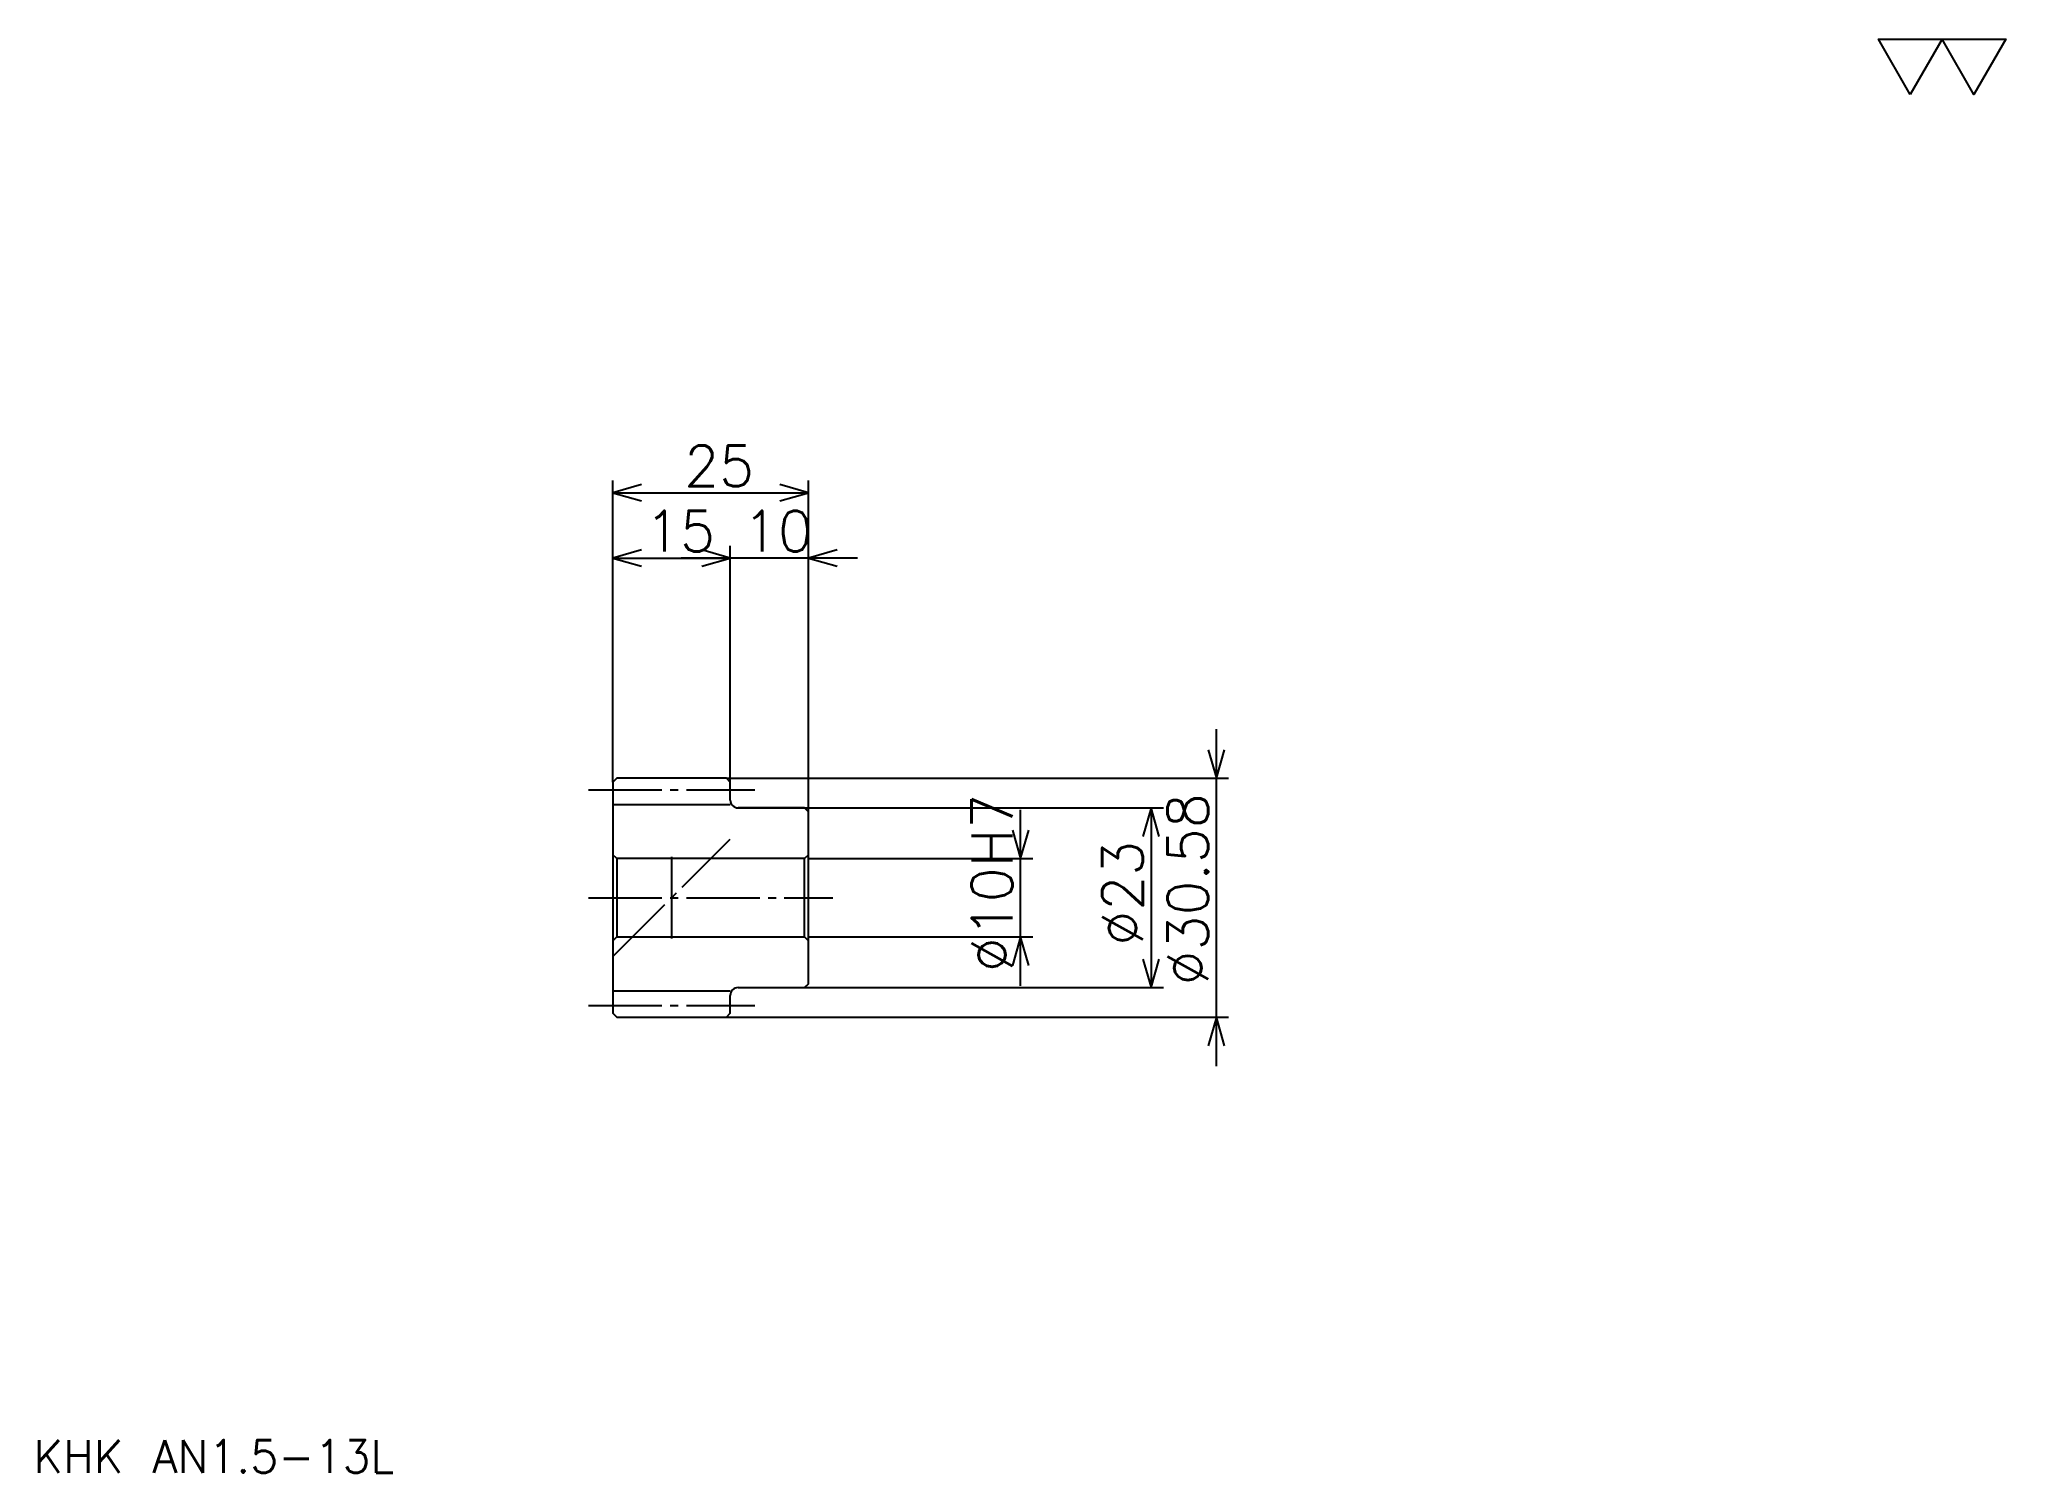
# Model space of a CAD drawing. Extents: x 11 to 263, y 11 to 195.
import ezdxf

# ---------------------------------------------------------------- set-up
doc = ezdxf.new("R2010")
doc.units = 0
doc.linetypes.add('DASHDOT', pattern=[12.521738, 9.391304, -1.043478, 1.043478, -1.043478])
doc.layers.get('0').update_dxf_attribs({"linetype": 'CONTINUOUS'})
doc.layers.add('DASHDOT', color=6, linetype='DASHDOT')
doc.styles.add('KANJI', font='TXT', dxfattribs={"bigfont": 'BIGFONT'})

msp = doc.modelspace()

# ---------------------------------------------------------------- linework, layer by layer
at = {"color": 5}
for p, q in [((84.521736, 100.332054), (84.521736, 138.419006)), ((109.521736, 100.332054), (109.521736, 138.419006)), ((84.521736, 136.85379), (109.521736, 136.85379)), ((84.521736, 128.505966), (99.521736, 128.505966)), ((115.782608, 128.505966), (93.260864, 128.505966)), ((99.521736, 100.332054), (99.521736, 130.071182)), ((161.695648, 63.494022), (161.695648, 106.592926)), ((84.521736, 99.832054), (84.521736, 100.332054)), ((99.021736, 100.332054), (109.521736, 100.332054)), ((99.521736, 99.832054), (99.521736, 100.332054)), ((109.521736, 100.332054), (163.260864, 100.332054)), ((109.521736, 96.043472), (109.521736, 100.332054)), ((100.521736, 96.543472), (109.521736, 96.543472)), ((109.521736, 96.543472), (154.91304, 96.543472)), ((136.652161, 73.7826), (136.652161, 96.304344)), ((153.347824, 96.543472), (153.347824, 73.543472)), ((109.521736, 90.043472), (138.217377, 90.043472)), ((109.521736, 80.043472), (138.217377, 80.043472)), ((100.521736, 73.543472), (109.521736, 73.543472)), ((109.521736, 73.543472), (154.91304, 73.543472)), ((99.021736, 69.75489), (109.521736, 69.75489)), ((109.521736, 69.75489), (163.260864, 69.75489))]:
    msp.add_line(p, q, dxfattribs=at)
at = {"color": 4}
for p, q in [((84.521736, 96.957054), (99.521736, 96.957054)), ((109.021736, 90.043472), (109.521736, 90.543472)), ((85.021736, 90.043472), (85.021736, 80.043472)), ((109.021736, 80.043472), (109.521736, 79.543472)), ((84.521736, 73.12989), (99.521736, 73.12989))]:
    msp.add_line(p, q, dxfattribs=at)
at = {"color": 7}
msp.add_line((92.021736, 90.260864), (92.021736, 79.82608), dxfattribs=at)
msp.add_lwpolyline([(250.434784, 187.82608), (246.365219, 194.87999), (262.643494, 194.87999), (258.573914, 187.82608), (254.504349, 194.87999), (250.434784, 187.82608)], dxfattribs=at)
at = {"color": 5}
for points in [[(88.173912, 137.897278), (84.521736, 136.85379), (88.173912, 135.810303)], [(105.86956, 135.810303), (109.521736, 136.85379), (105.86956, 137.897278)], [(88.173912, 129.549438), (84.521736, 128.505966), (88.173912, 127.462486)], [(95.86956, 127.462486), (99.521736, 128.505966), (95.86956, 129.549438)], [(95.86956, 127.462486), (99.521736, 128.505966), (95.86956, 129.549438)], [(113.173912, 129.549438), (109.521736, 128.505966), (113.173912, 127.462486)], [(160.652161, 103.984222), (161.695648, 100.332054), (162.739136, 103.984222)], [(154.391296, 92.891296), (153.347824, 96.543472), (152.304352, 92.891296)], [(135.608688, 93.695648), (136.652161, 90.043472), (137.695648, 93.695648)], [(137.695648, 76.391296), (136.652161, 80.043472), (135.608688, 76.391296)], [(152.304352, 77.195648), (153.347824, 73.543472), (154.391296, 77.195648)], [(162.739136, 66.102722), (161.695648, 69.75489), (160.652161, 66.102722)]]:
    msp.add_lwpolyline(points, dxfattribs=at)
at = {"color": 4}
for points in [[(99.521736, 97.543472), (99.521736, 99.832054), (99.021736, 100.332054), (85.021736, 100.332054), (84.521736, 99.832054), (84.521736, 79.543472)], [(100.521736, 73.543472), (109.021736, 73.543472), (109.521736, 74.043472), (109.521736, 96.043472), (109.021736, 96.543472), (100.521736, 96.543472)], [(84.521736, 79.543472), (85.021736, 80.043472), (109.021736, 80.043472), (109.021736, 90.043472), (85.021736, 90.043472), (84.521736, 90.543472)], [(84.521736, 79.543472), (84.521736, 70.25489), (85.021736, 69.75489), (99.021736, 69.75489), (99.521736, 70.25489), (99.521736, 72.543472)]]:
    msp.add_lwpolyline(points, dxfattribs=at)
for centre, start, end in [((100.521736, 97.543472), 180, 270), ((100.521736, 72.543472), 90, 180)]:
    msp.add_arc(centre, 1, start, end, dxfattribs=at)
at = {"layer": 'DASHDOT', "color": 7}
for p, q in [((81.391304, 98.832054), (102.652168, 98.832054)), ((84.521736, 77.543472), (99.521736, 92.543472)), ((81.391304, 85.043472), (112.652168, 85.043472)), ((81.391304, 71.25489), (102.652168, 71.25489))]:
    msp.add_line(p, q, dxfattribs=at)

# ---------------------------------------------------------------- texts
at = {"color": 7, "style": 'KANJI'}
for s, height, p in [('25', 5.217391, (93.630432, 137.688568)), ('15', 5.217391, (88.630432, 129.340744)), ('10', 5.217391, (101.130432, 129.340744)), ('KHK AN1.5-13L', 4.173913, (10.434783, 11.478261))]:
    msp.add_text(s, height=height, dxfattribs=at).set_placement(p)
for s, p in [('%%c10H7', (135.608688, 75.521736)), ('%%c30.58', (160.652161, 73.82608)), ('%%c23', (152.304352, 78.91304))]:
    msp.add_text(s, height=5.217391, rotation=90, dxfattribs=at).set_placement(p)

doc.saveas('drawing.dxf')
